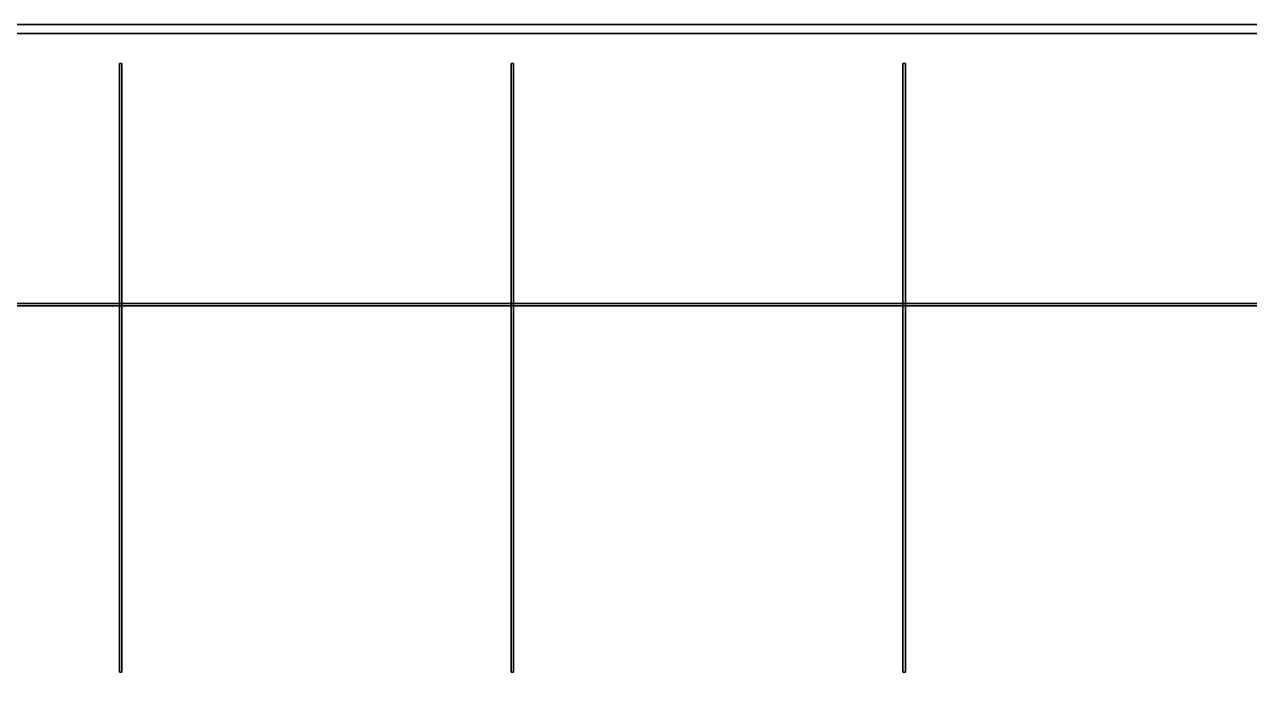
# Model space of a CAD drawing. Header units: metres. Extents: x -0.1 to 82.2, y -4 to 82.7.
# Drawn here: x 43.9 to 64.23, y 71.73 to 82.65 of the extents above; entities that cross this region are included whole.
import ezdxf

# ---------------------------------------------------------------- set-up
doc = ezdxf.new("R2010")
doc.units = ezdxf.units.M
doc.layers.add('A-SITE', color=8, linetype='Continuous')
doc.layers.add('A-SITE-JNT', color=9, linetype='Continuous')

msp = doc.modelspace()

# ---------------------------------------------------------------- linework, layer by layer
at = {"layer": 'A-SITE'}
for points in [[(-0.15, -0.15, -0.18), (-0.15, 82.65, -0.18), (82.15, 82.65, -0.18), (82.15, -0.15, -0.18)], [(-0.15, -0.15, -0.02), (82.15, -0.15, -0.02), (82.15, 82.65, -0.02), (-0.15, 82.65, -0.02)], [(-0.15, 82.65, -0.18), (-0.15, 82.65, -0.02), (82.15, 82.65, -0.02), (82.15, 82.65, -0.18)], [(0, 0, -0.6), (0, 82.5, -0.6), (82, 82.5, -0.6), (82, 0, -0.6)], [(0, 0), (82, 0), (82, 82.5), (0, 82.5)], [(0, 82.5, -0.6), (0, 82.5), (82, 82.5), (82, 82.5, -0.6)]]:
    msp.add_3dface(points, dxfattribs=at)
at = {"layer": 'A-SITE-JNT'}
for points in [[(45.48, 71.9, 0.002), (45.48, 82, 0.002), (45.52, 82, 0.002), (45.52, 71.9, 0.002)], [(45.48, 71.9, 0.01), (45.52, 71.9, 0.01), (45.52, 82, 0.01), (45.48, 82, 0.01)], [(45.48, 71.9, 0.002), (45.48, 71.9, 0.01), (45.48, 82, 0.01), (45.48, 82, 0.002)], [(45.48, 82, 0.002), (45.48, 82, 0.01), (45.52, 82, 0.01), (45.52, 82, 0.002)], [(45.52, 71.9, 0.002), (45.52, 82, 0.002), (45.52, 82, 0.01), (45.52, 71.9, 0.01)], [(51.98, 71.9, 0.002), (51.98, 82, 0.002), (52.02, 82, 0.002), (52.02, 71.9, 0.002)], [(51.98, 71.9, 0.01), (52.02, 71.9, 0.01), (52.02, 82, 0.01), (51.98, 82, 0.01)], [(51.98, 71.9, 0.002), (51.98, 71.9, 0.01), (51.98, 82, 0.01), (51.98, 82, 0.002)], [(51.98, 82, 0.002), (51.98, 82, 0.01), (52.02, 82, 0.01), (52.02, 82, 0.002)], [(52.02, 71.9, 0.002), (52.02, 82, 0.002), (52.02, 82, 0.01), (52.02, 71.9, 0.01)], [(58.48, 71.9, 0.002), (58.48, 82, 0.002), (58.52, 82, 0.002), (58.52, 71.9, 0.002)], [(58.48, 71.9, 0.01), (58.52, 71.9, 0.01), (58.52, 82, 0.01), (58.48, 82, 0.01)], [(58.48, 71.9, 0.002), (58.48, 71.9, 0.01), (58.48, 82, 0.01), (58.48, 82, 0.002)], [(58.48, 82, 0.002), (58.48, 82, 0.01), (58.52, 82, 0.01), (58.52, 82, 0.002)], [(58.52, 71.9, 0.002), (58.52, 82, 0.002), (58.52, 82, 0.01), (58.52, 71.9, 0.01)], [(0.5, 77.98, 0.002), (0.5, 78.02, 0.002), (81.5, 78.02, 0.002), (81.5, 77.98, 0.002)], [(0.5, 77.98, 0.01), (81.5, 77.98, 0.01), (81.5, 78.02, 0.01), (0.5, 78.02, 0.01)], [(0.5, 78.02, 0.002), (0.5, 78.02, 0.01), (81.5, 78.02, 0.01), (81.5, 78.02, 0.002)], [(0.5, 77.98, 0.002), (81.5, 77.98, 0.002), (81.5, 77.98, 0.01), (0.5, 77.98, 0.01)], [(45.48, 71.9, 0.002), (45.52, 71.9, 0.002), (45.52, 71.9, 0.01), (45.48, 71.9, 0.01)], [(51.98, 71.9, 0.002), (52.02, 71.9, 0.002), (52.02, 71.9, 0.01), (51.98, 71.9, 0.01)], [(58.48, 71.9, 0.002), (58.52, 71.9, 0.002), (58.52, 71.9, 0.01), (58.48, 71.9, 0.01)]]:
    msp.add_3dface(points, dxfattribs=at)

doc.saveas('drawing.dxf')
